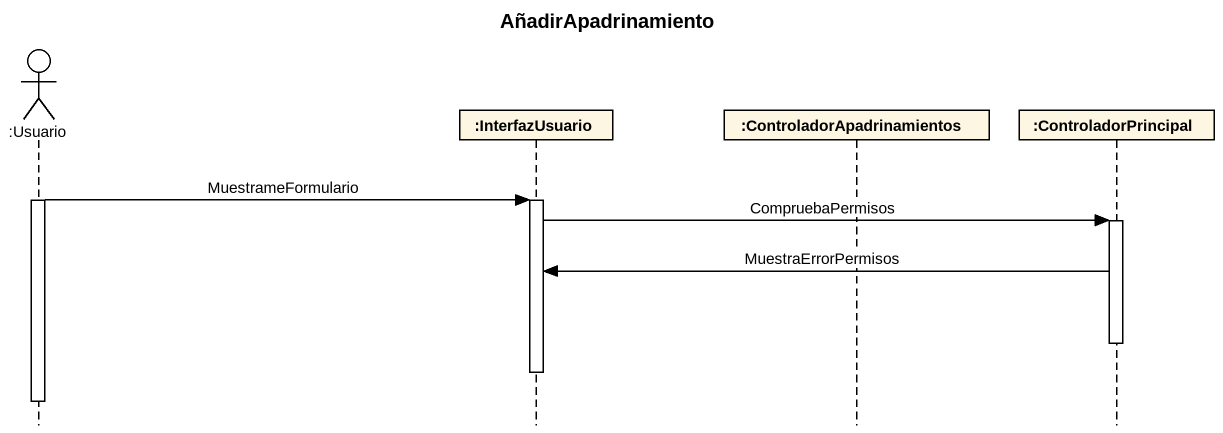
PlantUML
@startuml
title AñadirApadrinamiento
hide footbox
actor ":Usuario" as Usuario
participant ":InterfazUsuario" as InterfazUsuario
participant ":ControladorApadrinamientos" as ControladorApadrinamientos
participant ":ControladorPrincipal" as ControladorPrincipal

activate Usuario
Usuario -> InterfazUsuario : MuestrameFormulario
activate InterfazUsuario
InterfazUsuario -> ControladorPrincipal : CompruebaPermisos
activate ControladorPrincipal
ControladorPrincipal -> InterfazUsuario : MuestraErrorPermisos
deactivate ControladorPrincipal
deactivate InterfazUsuario
deactivate Usuario
@enduml
